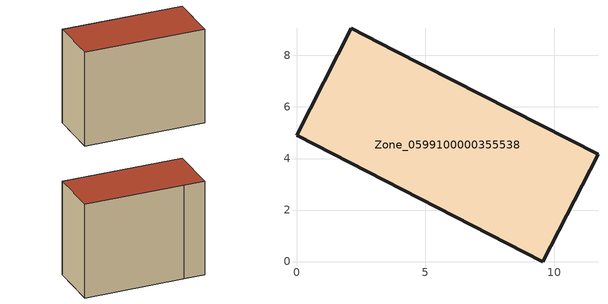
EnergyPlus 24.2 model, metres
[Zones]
Zone_0599100000355538
 floor ground (C_G): 11.7,4.17 9.56,0 0,4.91 2.12,9.05 3.81,8.18 z3.9
 wall outside (C_F): 3.81,8.18 2.12,9.05 0,4.91 9.56,0 11.7,4.17 3.81,8.18 z3.9:12.49
 roof outside (C_R): 9.56,0 11.7,4.17 3.81,8.18 2.12,9.05 0,4.91 z12.49
[BUILDING]
Pand.0599100000355538: North Axis=0; Terrain=City; Loads Convergence Tolerance Value=0.04; Temperature Convergence Tolerance Value=0.4; Solar Distribution=FullExterior; Maximum Number of Warmup Days=25; Minimum Number of Warmup Days=1
[Site:Location]
Rotterdam.The.Hague.AP_ZH_NLD Design_Conditions: Latitude=51.96; Longitude=4.45; Time Zone=1; Elevation=-4.5
[SITE:GROUNDTEMPERATURE:BUILDINGSURFACE]
18, 18, 18, 18, 18, 18, 18, 18, 18, 18, 18, 18
[MATERIAL] Thermal Absorptance=0.9; Solar Absorptance=0.7; Visible Absorptance=0.7
Name | Roughness | Thickness | Conductivity | Density | Specific Heat
G.TI.1992-2005 | MediumSmooth | 0.15 | 0.06 | 540 | 1210
F.TI.1992-2005 | Rough | 0.3 | 0.12 | 1920 | 840
R.TI.1992-2005 | MediumRough | 0.2 | 0.08 | 1500 | 1000
[CONSTRUCTION]
C_G: G.TI.1992-2005
C_F: F.TI.1992-2005
C_R: R.TI.1992-2005
[ZONE]
Zone_0599100000355538: Type=1; Multiplier=1; Ceiling Height=Autocalculate; Volume=Autocalculate; Floor Area=autocalculate; Part of Total Floor Area=Yes
[ZONEINFILTRATION:DESIGNFLOWRATE]
Infil_Zone_0599100000355538: Zone or ZoneList or Space or SpaceList=Zone_0599100000355538; Schedule=AlwaysOn; Design Flow Rate Calculation Method=Flow/Area; Flow Rate per Floor Area=0.0015; Constant Term Coefficient=1; Temperature Term Coefficient=0; Velocity Term Coefficient=0; Velocity Squared Term Coefficient=0
[HVACTEMPLATE:ZONE:IDEALLOADSAIRSYSTEM]
Zone_0599100000355538: Maximum Heating Supply Air Temperature=50; Minimum Cooling Supply Air Temperature=13; Maximum Heating Supply Air Humidity Ratio=0.0156; Minimum Cooling Supply Air Humidity Ratio=0.0077; Heating Limit=NoLimit; Cooling Limit=NoLimit; Dehumidification Control Type=ConstantSensibleHeatRatio; Cooling Sensible Heat Ratio=0.7; Dehumidification Setpoint=60; Humidification Control Type=None; Humidification Setpoint=30; Outdoor Air Method=None; Outdoor Air Flow Rate per Person=0.00944; Outdoor Air Flow Rate per Zone Floor Area=0; Outdoor Air Flow Rate per Zone=0; Demand Controlled Ventilation Type=None; Outdoor Air Economizer Type=NoEconomizer; Heat Recovery Type=None; Sensible Heat Recovery Effectiveness=0.7; Latent Heat Recovery Effectiveness=0.65
[ZONECONTROL:THERMOSTAT]
ThermostatControl_Zone_0599100000355538: Zone or ZoneList=Zone_0599100000355538; Control Type Schedule=DualSetpointControlType; Control 1=Thermostat_Zone_0599100000355538; Temperature Difference Between Cutout And Setpoint=0
[THERMOSTATSETPOINT:DUALSETPOINT]
Thermostat_Zone_0599100000355538: Heating Setpoint Temperature Schedule=HeatingSetpoint_Zone_0599100000355538; Cooling Setpoint Temperature Schedule=CoolingSetpoint_Zone_0599100000355538
[SCHEDULE:COMPACT]
HeatingSetpoint_Zone_0599100000355538: Through: 12/31, For: AllDays, Until: 24:00, 21
CoolingSetpoint_Zone_0599100000355538: Through: 12/31, For: AllDays, Until: 24:00, 24
DualSetpointControlType: Through: 12/31, For: AllDays, Until: 24:00, 4
AlwaysOn: Through: 12/31, For: AllDays, Until: 24:00, 1
